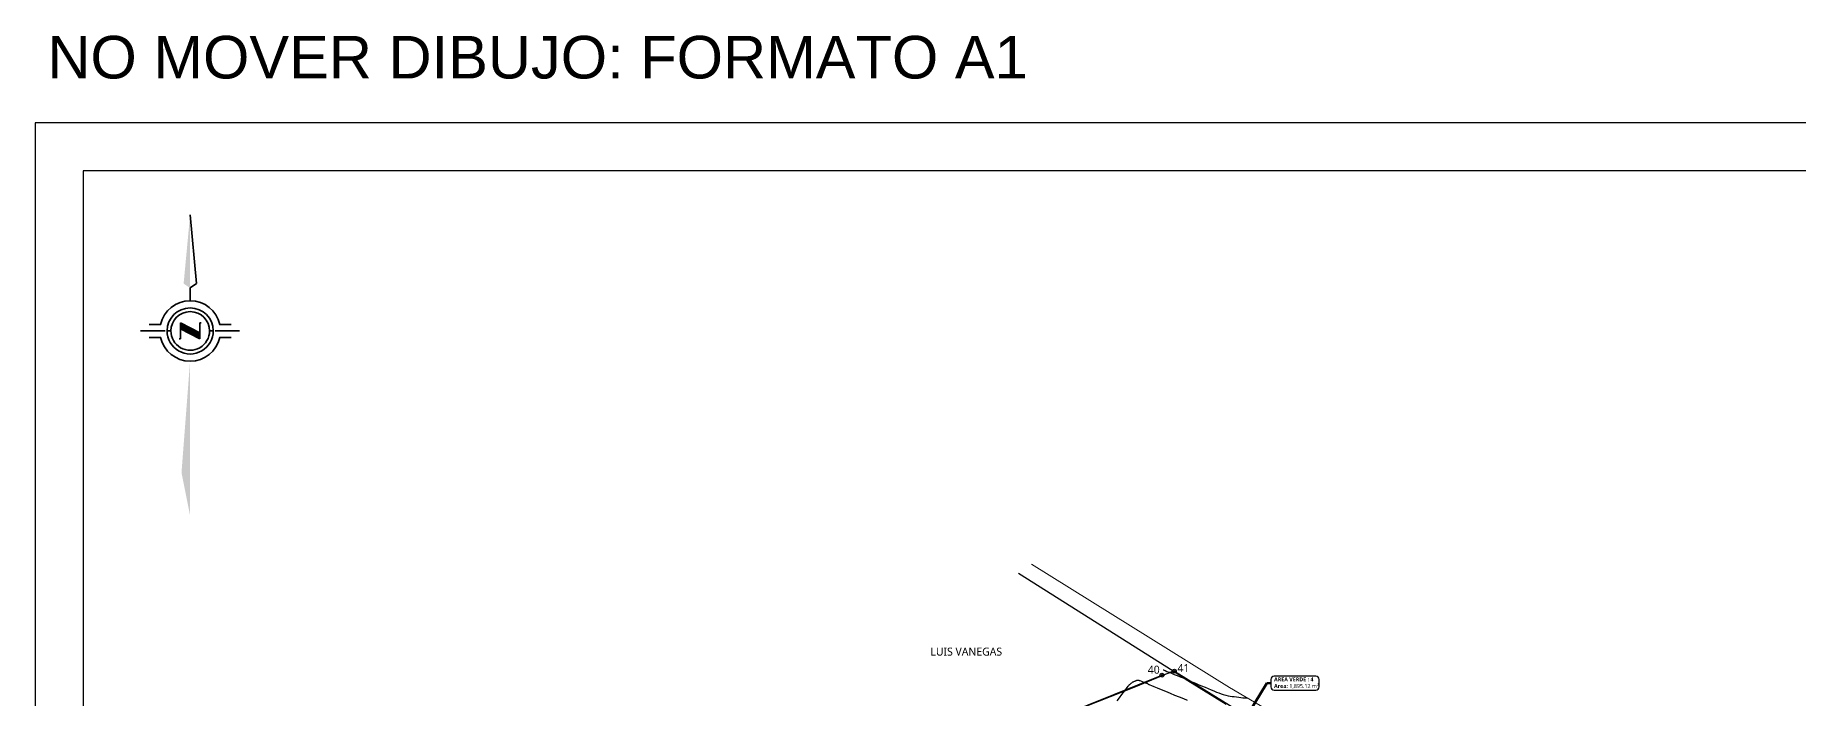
# Model space of a CAD drawing. Header units: millimetres. Extents: x 589115 to 589956, y 1306773 to 1307394.
# Drawn here: x 589115 to 589666, y 1307187 to 1307394 of the extents above; entities that cross this region are included whole.
import ezdxf
from ezdxf.enums import TextEntityAlignment as Align

# ---------------------------------------------------------------- set-up
doc = ezdxf.new("R2010")
doc.units = ezdxf.units.MM
doc.layers.add('_TEXTO', color=3, linetype='Continuous', lineweight=25)
for name, color, linetype in [('C-PROP-LINE', 230, 'Continuous'), ('C-PROP-TEXT', 255, 'Continuous'), ('C-TOPO-MAJR', 9, 'Continuous'), ('C-TOPO-MINR', 8, 'Continuous'), ('cajetin', 3, 'Continuous'), ('CIRCULO', 1, 'Continuous'), ('Perimetro', 7, 'Continuous'), ('Plano', 7, 'Continuous')]:
    doc.layers.add(name, color=color, linetype=linetype)
doc.layers.add('POL. GENERAL', color=7, linetype='Continuous', lineweight=35, true_color=0xcb1558)
doc.styles.add('COTAS', font='arial.ttf')
doc.styles.add('ROTULOS PI', font='arial.ttf', dxfattribs={"height": 3.5})
doc.styles.add('ST - ETIQUETAS', font='', dxfattribs={"height": 2.5})
doc.styles.get('ST - ETIQUETAS').set_extended_font_data('Roboto Thin')
doc.dimstyles.new('GenAng', dxfattribs={"dimscale": 0.5, "dimtxt": 2.5, "dimasz": 1.25, "dimexe": 0.18, "dimexo": 0.0625, "dimgap": 0.25, "dimtad": 0, "dimzin": 3, "dimdsep": 46, "dimtxsty": 'COTAS', "dimcen": 0.09, "dimse1": 1, "dimse2": 1, "dimaunit": 1, "dimadec": 3, "dimazin": 0, "dimtfac": 1, "dimtofl": 0, "dimtmove": 2, "dimatfit": 3, "dimfxl": 1, "dimtolj": 1, "dimtzin": 1, "dimarcsym": 0})

# ---------------------------------------------------------------- blocks, each defined once
blk = doc.blocks.new('Norte Top 100')
blk.add_hatch(color=1).paths.add_polyline_path([(-0.09, 0.077), (-0.09, 0.021), (0.091, -0.073), (0.091, -0.017)])
at = {"color": 1, "linetype": 'Continuous'}
for p, q in [((-0.001, 1.096), (0.06, 0.447)), ((0.06, 0.447), (-0.001, 0.406)), ((-0.001, 0.406), (-0.001, 0.284)), ((-0.235, 0), (-0.468, 0)), ((-0.278, 0.061), (-0.387, 0.061)), ((-0.09, 0.021), (-0.09, 0.077)), ((-0.09, 0.077), (0.091, -0.017)), ((-0.09, -0.073), (-0.09, 0.021)), ((0.091, -0.073), (-0.09, 0.021)), ((-0.09, 0.021), (-0.09, 0.021)), ((0.091, 0.077), (0.105, 0.077)), ((0.091, -0.017), (0.091, 0.077)), ((0.218, 0), (0.182, 0)), ((0.182, 0), (0.182, 0)), ((0.182, 0), (0.182, 0)), ((0.182, 0), (0.218, 0)), ((0.218, 0), (0.218, 0)), ((0.235, 0), (0.466, 0)), ((0.277, 0.061), (0.385, 0.061)), ((-0.278, -0.061), (-0.386, -0.061)), ((-0.182, 0), (-0.218, 0)), ((-0.218, 0), (-0.218, 0)), ((-0.218, 0), (-0.218, 0)), ((-0.218, 0), (-0.182, 0)), ((-0.182, 0), (-0.182, 0)), ((-0.182, 0), (-0.182, 0)), ((-0.105, -0.073), (-0.09, -0.073)), ((0.091, -0.017), (0.091, -0.017)), ((0.091, -0.017), (0.091, -0.073)), ((0.091, -0.073), (0.091, -0.073)), ((0.277, -0.061), (0.385, -0.061))]:
    blk.add_line(p, q, dxfattribs=at)
for major_axis, start_param, end_param in [((-0.202, 0.202), 4.142401, 6.852951), ((0.154, 0.154), 5.497919, 8.639511), ((-0.129, 0.129), 3.927124, 7.068716), ((0.154, 0.154), 2.356327, 5.49792), ((-0.129, 0.129), 0.785531, 3.927124), ((0.202, 0.202), 2.571332, 5.282582)]:
    blk.add_ellipse((0, 0), major_axis=major_axis, ratio=1, start_param=start_param, end_param=end_param, dxfattribs=at)
for points in [[(-0.001, 0.406), (-0.062, 0.447), (-0.001, 1.096)], [(-0.001, -0.284), (-0.082, -1.339), (-0.001, -1.745)]]:
    blk.add_solid(points, dxfattribs=at)

msp = doc.modelspace()

# ---------------------------------------------------------------- linework, layer by layer
msp.add_lwpolyline([(589955.62, 1307367.02), (589114.62, 1307367.02), (589114.62, 1306773.02), (589955.62, 1306773.02)], close=True)
msp.add_lwpolyline([(589428.59, 1307178.95), (589466.6, 1307194.27), (589470.48, 1307195.52), (589514.18, 1307168.56)])
at = {"layer": 'C-PROP-LINE', "color": 4, "linetype": 'Continuous', "lineweight": 25}
msp.add_polyline3d([(589486.66, 1307185.12, 0), (589474.67, 1307192.53, 0), (589470.12, 1307195.56, 0), (589458.35, 1307190.63, 0), (589422.78, 1307176.59, 0)], dxfattribs=at)
at = {"layer": 'C-PROP-TEXT', "color": 1, "linetype": 'Continuous', "lineweight": -3}
for p, q in [((589500.63, 1307192.95), (589500.63, 1307190.63)), ((589514.71, 1307193.95), (589501.63, 1307193.95)), ((589515.71, 1307190.63), (589515.71, 1307192.95)), ((589501.63, 1307189.63), (589514.71, 1307189.63))]:
    msp.add_line(p, q, dxfattribs=at)
for centre, start, end in [((589501.63, 1307192.95), 90, 180), ((589514.71, 1307192.95), 0, 90), ((589501.63, 1307190.63), 180, 270), ((589514.71, 1307190.63), 270, 0)]:
    msp.add_arc(centre, 1, start, end, dxfattribs=at)
at = {"layer": 'C-TOPO-MAJR', "color": 40, "linetype": 'Continuous', "lineweight": -3, "elevation": 457}
msp.add_lwpolyline([(589466.99, 1307195.95), (589467.09, 1307195.91), (589467.31, 1307195.82), (589467.65, 1307195.68), (589468.16, 1307195.47), (589468.85, 1307195.19), (589469.62, 1307194.87), (589470.45, 1307194.53), (589471.36, 1307194.15), (589472.35, 1307193.75), (589473.19, 1307193.4), (589473.97, 1307193.07), (589474.72, 1307192.76), (589475.46, 1307192.44), (589476.22, 1307192.12), (589477.05, 1307191.78), (589477.97, 1307191.39), (589479.01, 1307190.97), (589480.08, 1307190.52), (589481.07, 1307190.1), (589481.99, 1307189.7), (589482.85, 1307189.33), (589483.65, 1307189), (589484.4, 1307188.7), (589485.11, 1307188.44), (589485.78, 1307188.23), (589486.59, 1307188.01), (589487.28, 1307187.85), (589487.9, 1307187.74), (589488.5, 1307187.65), (589489.14, 1307187.57), (589489.86, 1307187.47), (589490.61, 1307187.37), (589491.3, 1307187.29), (589491.92, 1307187.23), (589492.48, 1307187.18), (589492.97, 1307187.14), (589493.4, 1307187.1)], dxfattribs=at)
at = {"layer": 'C-TOPO-MINR', "color": 44, "linetype": 'Continuous', "lineweight": -3, "elevation": 456.75}
msp.add_lwpolyline([(589452.67, 1307186.23), (589453.35, 1307187.15), (589454.12, 1307188.19), (589454.89, 1307189.23), (589455.56, 1307190.14), (589456.04, 1307190.79), (589456.24, 1307191.06), (589456.32, 1307191.16), (589456.41, 1307191.26), (589456.51, 1307191.36), (589456.66, 1307191.5), (589456.84, 1307191.66), (589457.01, 1307191.8), (589457.15, 1307191.9), (589457.34, 1307192.02), (589457.53, 1307192.14), (589457.68, 1307192.23), (589457.87, 1307192.33), (589458.09, 1307192.43), (589458.27, 1307192.51), (589458.4, 1307192.55), (589458.53, 1307192.6), (589458.65, 1307192.63), (589458.77, 1307192.66), (589458.88, 1307192.68), (589459, 1307192.7), (589459.1, 1307192.7), (589459.2, 1307192.7), (589459.29, 1307192.69), (589459.37, 1307192.67), (589459.45, 1307192.65), (589459.68, 1307192.56), (589460.22, 1307192.36), (589460.85, 1307192.12), (589461.39, 1307191.92), (589461.61, 1307191.84), (589461.7, 1307191.83), (589461.79, 1307191.81), (589461.84, 1307191.79), (589461.89, 1307191.77), (589461.96, 1307191.74), (589462.05, 1307191.69), (589462.13, 1307191.64), (589462.2, 1307191.6), (589462.24, 1307191.57), (589462.28, 1307191.54), (589462.33, 1307191.48), (589462.4, 1307191.43), (589462.48, 1307191.39), (589462.58, 1307191.34), (589462.78, 1307191.25), (589463.31, 1307191.04), (589464.12, 1307190.7), (589465.16, 1307190.28), (589466.38, 1307189.78), (589467.72, 1307189.23), (589469.14, 1307188.64), (589470.57, 1307188.05), (589471.98, 1307187.48), (589473.29, 1307186.93), (589474.44, 1307186.45)], dxfattribs=at)
at = {"layer": 'cajetin'}
msp.add_lwpolyline([(589940.62, 1307352.02), (589129.62, 1307352.02), (589129.62, 1306788.02), (589940.62, 1306788.02)], close=True, dxfattribs=at)
at = {"layer": 'CIRCULO'}
for centre, radius in [((589466.6, 1307194.27), 0.602), ((589466.6, 1307194.27), 0.177), ((589470.48, 1307195.52), 0.602), ((589470.48, 1307195.52), 0.177)]:
    msp.add_circle(centre, radius, dxfattribs=at)
at = {"layer": 'Plano'}
msp.add_lwpolyline([(589470.12, 1307195.56), (589421.83, 1307226.02)], dxfattribs=at)
at = {"layer": 'Plano', "lineweight": 13, "elevation": 457.49}
msp.add_lwpolyline([(589425.87, 1307228.98), (589487.74, 1307190.37), (589497.27, 1307184.75), (589517.23, 1307172.51), (589532.65, 1307163.04), (589543.96, 1307156.91), (589574.97, 1307138.91), (589582.78, 1307146.42), (589589.86, 1307153.19), (589608.5, 1307171.15)], dxfattribs=at)

# ---------------------------------------------------------------- block references
at = {"layer": 'POL. GENERAL', "xscale": 33.1199999172, "yscale": 33.1199999172, "zscale": 33.1199999172}
msp.add_blockref('Norte Top 100', (589163.02, 1307301.94), dxfattribs=at)

# ---------------------------------------------------------------- texts
at = {"style": 'ROTULOS PI'}
msp.add_text('NO MOVER DIBUJO: FORMATO A1', height=13.3333, dxfattribs=at).set_placement((589118.4, 1307380.9))
at = {"layer": '_TEXTO', "style": 'ST - ETIQUETAS'}
msp.add_text('LUIS VANEGAS', height=2.5, dxfattribs=at).set_placement((589405.48, 1307200.39), align=Align.CENTER)
at = {"layer": 'C-PROP-TEXT', "color": 1, "linetype": 'Continuous', "lineweight": -3, "insert": (589501.63, 1307191.79), "char_height": 1.25, "attachment_point": 4, "style": 'ST - ETIQUETAS'}
msp.add_mtext('{\\fRoboto Thin|b1|i0|c0|p2;\\C3;AREA VERDE : 4\\C2;\\PArea: }1,895.12 m²', dxfattribs=at)
at = {"layer": 'Perimetro', "color": 3, "style": 'ST - ETIQUETAS'}
for s, p in [('40', (589462.18, 1307194.73)), ('41', (589471.46, 1307195.25))]:
    msp.add_text(s, height=2.5, dxfattribs=at).set_placement(p)

# ---------------------------------------------------------------- leaders
at = {"layer": 'C-PROP-TEXT', "color": 1, "linetype": 'Continuous', "lineweight": -3}
msp.add_leader([(589490.19, 1307176.66), (589499.38, 1307191.79), (589500.63, 1307191.79)], dimstyle='GenAng', override={"dimscale": 1, "dimasz": 1.25, "dimclrd": 1, "dimldrblk": 'Dot', "dimlwd": 65535}, dxfattribs=at)

doc.saveas('drawing.dxf')
